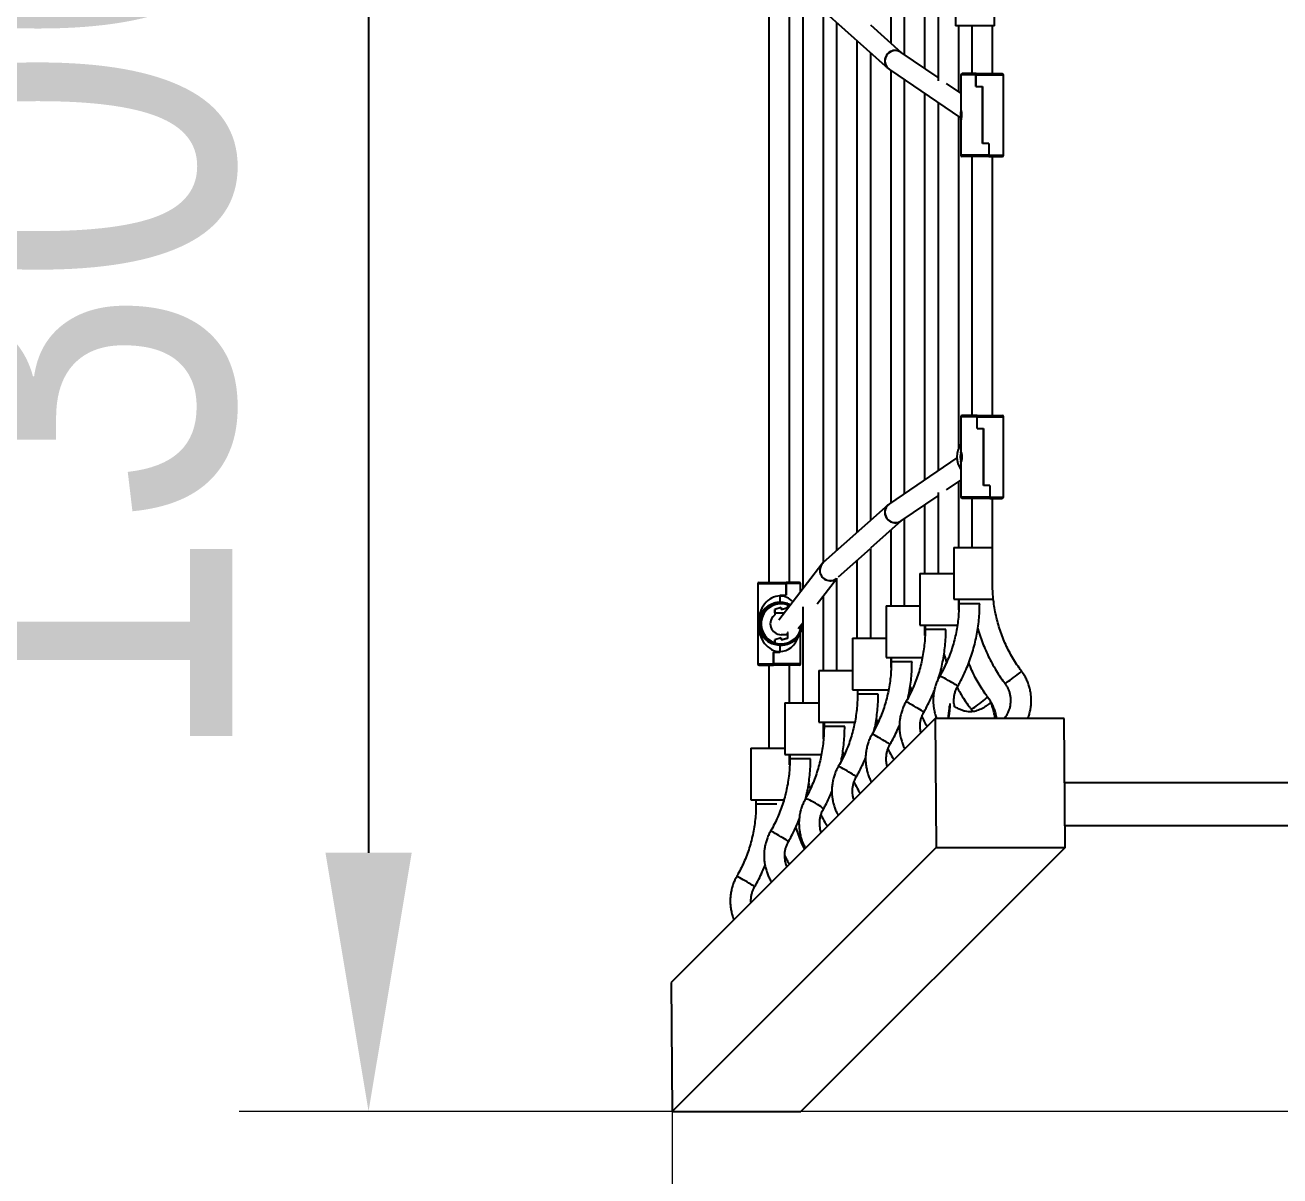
# Model space of a CAD drawing. Header units: millimetres. Extents: x -2930 to 2137, y -2830 to 2158.
# Drawn here: x -1138 to -168, y -667 to 223 of the extents above; entities that cross this region are included whole.
import ezdxf

# ---------------------------------------------------------------- set-up
doc = ezdxf.new("R2010")
doc.units = ezdxf.units.MM
for name, color, linetype in [('DIKOM_ОБЪЕКТ', 7, 'Continuous'), ('DIKOM_РАЗМЕР_ЗОНА', 7, 'Continuous'), ('DIKOM_РАЗМЕР_ОБЪЕКТА', 7, 'Continuous')]:
    doc.layers.add(name, color=color, linetype=linetype)
doc.styles.add('style1', font='arial.ttf', dxfattribs={"width": 0.8})
doc.dimstyles.new('1-50', dxfattribs={"dimtxt": 300, "dimasz": 200, "dimexe": 100, "dimexo": 0, "dimgap": 100, "dimtad": 1, "dimdec": 0, "dimtxsty": 'style1', "dimcen": 0, "dimclrd": 7, "dimclre": 7, "dimadec": 1, "dimazin": 2, "dimtfac": 1, "dimtdec": 0, "dimtmove": 0, "dimatfit": 3, "dimfxl": 0, "dimlwd": 25, "dimlwe": 18, "dimarcsym": 0})

# ---------------------------------------------------------------- blocks, each defined once
blk = doc.blocks.new('*D0')
at = {"layer": 'Defpoints', "color": 0, "transparency": 16777216}
for p in [(-638.18, -617.13), (637.08, -617.13), (637.08, -1146.94)]:
    blk.add_point(p, dxfattribs=at)
at = {"layer": 'DIKOM_РАЗМЕР_ОБЪЕКТА', "color": 7, "lineweight": 18, "transparency": 16777216}
for p, q in [((-638.18, -617.13), (-638.18, -1246.94)), ((637.08, -617.13), (637.08, -1246.94))]:
    blk.add_line(p, q, dxfattribs=at)
at = {"layer": 'DIKOM_РАЗМЕР_ОБЪЕКТА', "color": 7, "lineweight": 25, "transparency": 16777216}
blk.add_line((-438.18, -1146.94), (437.08, -1146.94), dxfattribs=at)
at = {"layer": 'DIKOM_РАЗМЕР_ОБЪЕКТА', "color": 7, "transparency": 16777216}
for points in [[(-438.18, -1113.61), (-438.18, -1180.27), (-638.18, -1146.94)], [(437.08, -1113.61), (437.08, -1180.27), (637.08, -1146.94)]]:
    blk.add_solid(points, dxfattribs=at)
at = {"layer": 'DIKOM_РАЗМЕР_ОБЪЕКТА', "color": 0, "transparency": 16777216, "insert": (-0.55, -893.67), "char_height": 300, "attachment_point": 5, "style": 'style1'}
blk.add_mtext('1300', dxfattribs=at)
blk = doc.blocks.new('*D1')
at = {"layer": 'Defpoints', "color": 0, "transparency": 16777216}
for p in [(637.08, 658.13), (-872.74, -617.13), (637.08, -617.13)]:
    blk.add_point(p, dxfattribs=at)
at = {"layer": 'DIKOM_РАЗМЕР_ОБЪЕКТА', "color": 7, "lineweight": 18, "transparency": 16777216}
for p, q in [((637.08, 658.13), (-972.74, 658.13)), ((637.08, -617.13), (-972.74, -617.13))]:
    blk.add_line(p, q, dxfattribs=at)
at = {"layer": 'DIKOM_РАЗМЕР_ОБЪЕКТА', "color": 7, "lineweight": 25, "transparency": 16777216}
blk.add_line((-872.74, 458.13), (-872.74, -417.13), dxfattribs=at)
at = {"layer": 'DIKOM_РАЗМЕР_ОБЪЕКТА', "color": 7, "transparency": 16777216}
for points in [[(-906.08, 458.13), (-839.41, 458.13), (-872.74, 658.13)], [(-906.08, -417.13), (-839.41, -417.13), (-872.74, -617.13)]]:
    blk.add_solid(points, dxfattribs=at)
at = {"layer": 'DIKOM_РАЗМЕР_ОБЪЕКТА', "color": 0, "transparency": 16777216, "insert": (-1126.02, 20.5), "char_height": 300, "attachment_point": 5, "rotation": 90, "style": 'style1'}
blk.add_mtext('1300', dxfattribs=at)
blk = doc.blocks.new('*D2')
at = {"layer": 'Defpoints', "color": 0, "transparency": 16777216}
for p in [(1137.08, 2158.13), (-2479.74, -2117.13), (1137.08, -2117.13)]:
    blk.add_point(p, dxfattribs=at)
at = {"layer": 'DIKOM_РАЗМЕР_ЗОНА', "color": 7, "lineweight": 18, "transparency": 16777216}
for p, q in [((1137.08, 2158.13), (-2579.74, 2158.13)), ((1137.08, -2117.13), (-2579.74, -2117.13))]:
    blk.add_line(p, q, dxfattribs=at)
at = {"layer": 'DIKOM_РАЗМЕР_ЗОНА', "color": 7, "lineweight": 25, "transparency": 16777216}
blk.add_line((-2479.74, 1958.13), (-2479.74, -1917.13), dxfattribs=at)
at = {"layer": 'DIKOM_РАЗМЕР_ЗОНА', "color": 7, "transparency": 16777216}
for points in [[(-2513.08, 1958.13), (-2446.41, 1958.13), (-2479.74, 2158.13)], [(-2513.08, -1917.13), (-2446.41, -1917.13), (-2479.74, -2117.13)]]:
    blk.add_solid(points, dxfattribs=at)
at = {"layer": 'DIKOM_РАЗМЕР_ЗОНА', "color": 0, "transparency": 16777216, "insert": (-2733.02, 20.5), "char_height": 300, "attachment_point": 5, "rotation": 90, "style": 'style1'}
blk.add_mtext('4300', dxfattribs=at)

msp = doc.modelspace()

# ---------------------------------------------------------------- linework, layer by layer
at = {"layer": 'DIKOM_ОБЪЕКТ'}
for p, q in [((-468.94, 208.58), (-468.94, 267.22)), ((-458.79, 267.22), (-458.79, 199.97)), ((-419.04, 262.22), (-419.04, 222.22)), ((-389.04, 222.22), (-389.04, 262.22)), ((-537.23, 254.23), (-537.23, -213.23)), ((-563.38, 249.14), (-563.38, -208.13)), ((-547.38, -208.13), (-547.38, 249.14)), ((-521.34, 233.86), (-471.16, 189.12)), ((-521.23, -192.76), (-521.23, 233.76)), ((-442.79, 189.08), (-442.79, 242.22)), ((-432.65, 242.22), (-432.65, 179.58)), ((-511.09, 224.71), (-511.09, -183.71)), ((-460.86, 201.37), (-484.63, 222.56)), ((-389.04, 222.22), (-419.04, 222.22)), ((-416.65, 171.27), (-416.65, 222.22)), ((-406.5, 222.22), (-406.5, 185.16)), ((-390.5, 185.16), (-390.5, 222.22)), ((-495.09, -169.45), (-495.09, 210.45)), ((-484.94, 201.41), (-484.94, -160.41)), ((-432.65, 182.17), (-461.23, 201.63)), ((-471.16, 189.12), (-470.23, 188.4)), ((-470.23, 188.4), (-415.2, 150.93)), ((-468.94, -146.52), (-468.94, 187.52)), ((-403.4, 185.16), (-414, 185.16)), ((-403.31, 185.16), (-403.4, 185.16)), ((-403.3, 185.16), (-403.31, 185.16)), ((-403.3, 185.16), (-383, 185.16)), ((-458.79, 180.61), (-458.79, -139.61)), ((-415, 170.15), (-426.02, 177.66)), ((-415, 184.16), (-415, 157.15)), ((-403.39, 184.16), (-415, 184.16)), ((-403.39, 175.16), (-403.39, 184.16)), ((-403.39, 175.16), (-398.38, 175.16)), ((-403.29, 175.26), (-403.31, 175.26)), ((-403.29, 175.26), (-403.29, 184.16)), ((-403.29, 184.16), (-382, 184.16)), ((-403.29, 175.26), (-398.38, 175.26)), ((-398.42, 175.16), (-398.42, 175.26)), ((-398.41, 175.16), (-398.41, 175.26)), ((-398.38, 131.16), (-398.38, 175.26)), ((-398.38, 175.16), (-398.38, 131.06)), ((-382, 122.16), (-382, 184.16)), ((-442.79, -128.72), (-442.79, 169.72)), ((-432.65, 162.81), (-432.65, -121.81)), ((-414.83, 156.34), (-414.84, 155.6)), ((-416.65, -104.27), (-416.65, 151.92)), ((-415, 149.22), (-415, 122.16)), ((-414.84, 150.73), (-414.83, 149.99)), ((-393.39, 131.16), (-398.38, 131.16)), ((-393.49, 131.06), (-398.38, 131.06)), ((-393.49, 131.06), (-393.49, 122.16)), ((-393.41, 131.16), (-393.41, 121.16)), ((-393.39, 131.16), (-393.39, 122.16)), ((-393.49, 122.16), (-415, 122.16)), ((-393.5, 121.16), (-414, 121.16)), ((-406.5, 121.16), (-406.5, -79.18)), ((-393.5, 121.16), (-393.41, 121.16)), ((-393.41, 121.16), (-393.4, 121.16)), ((-393.4, 121.16), (-383, 121.16)), ((-393.39, 122.16), (-382, 122.16)), ((-390.5, -79.18), (-390.5, 121.16)), ((-415, -80.18), (-415, -107.33)), ((-402.49, -80.18), (-415, -80.18)), ((-402.56, -79.18), (-414, -79.18)), ((-402.46, -79.18), (-402.56, -79.18)), ((-402.49, -89.18), (-402.49, -80.18)), ((-402.46, -79.18), (-383, -79.18)), ((-402.39, -89.08), (-402.39, -80.18)), ((-402.39, -80.18), (-382, -80.18)), ((-382, -142.18), (-382, -80.18)), ((-402.39, -89.08), (-402.49, -89.08)), ((-402.49, -89.18), (-397.45, -89.18)), ((-402.39, -89.08), (-397.45, -89.08)), ((-397.8, -89.18), (-397.8, -89.08)), ((-397.71, -89.18), (-397.71, -89.08)), ((-397.45, -133.18), (-397.45, -89.08)), ((-397.45, -89.18), (-397.45, -133.28)), ((-418.15, -111.94), (-470.23, -147.4)), ((-415, -115.01), (-415, -142.18)), ((-414.94, -108.01), (-414.99, -108.75)), ((-414.99, -113.62), (-414.94, -114.36)), ((-426.02, -136.66), (-415, -129.15)), ((-416.65, -181.22), (-416.65, -130.27)), ((-392.51, -133.18), (-397.45, -133.18)), ((-392.61, -133.28), (-397.45, -133.28)), ((-392.72, -133.18), (-392.72, -133.28)), ((-392.61, -133.28), (-392.61, -142.18)), ((-392.51, -133.18), (-392.51, -142.18)), ((-461.23, -160.63), (-432.65, -141.17)), ((-432.65, -138.58), (-432.65, -201.22)), ((-392.61, -142.18), (-415, -142.18)), ((-392.68, -143.18), (-414, -143.18)), ((-406.5, -143.18), (-406.5, -181.22)), ((-392.68, -143.18), (-392.58, -143.18)), ((-392.58, -143.18), (-383, -143.18)), ((-392.51, -142.18), (-382, -142.18)), ((-390.5, -181.22), (-390.5, -143.18)), ((-471.16, -148.12), (-521.34, -192.86)), ((-470.23, -147.4), (-471.16, -148.12)), ((-442.79, -201.22), (-442.79, -148.08)), ((-484.63, -181.56), (-460.86, -160.37)), ((-458.79, -158.97), (-458.79, -226.22)), ((-468.94, -226.22), (-468.94, -167.58)), ((-509.62, -203.85), (-484.94, -181.84)), ((-484.94, -181.84), (-484.94, -251.22)), ((-420.44, -181.22), (-420.44, -221.22)), ((-420.44, -181.22), (-390.44, -181.22)), ((-390.44, -213.84), (-390.44, -181.22)), ((-495.09, -251.22), (-495.09, -190.89)), ((-522.43, -194.02), (-555.78, -237.31)), ((-446.59, -201.22), (-446.59, -241.22)), ((-446.59, -201.22), (-420.44, -201.22)), ((-571.88, -209.13), (-571.88, -271.13)), ((-571.88, -209.13), (-550.01, -209.13)), ((-570.88, -208.13), (-550.04, -208.13)), ((-550, -208.13), (-550.04, -208.13)), ((-550.01, -209.13), (-550.01, -218.03)), ((-550, -218.13), (-550, -208.13)), ((-549.94, -208.13), (-550, -208.13)), ((-539.88, -208.13), (-549.94, -208.13)), ((-549.91, -218.13), (-549.91, -209.13)), ((-538.88, -209.13), (-549.91, -209.13)), ((-538.88, -215.37), (-538.88, -209.13)), ((-525.98, -224.84), (-511.09, -205.52)), ((-511.09, -205), (-511.09, -276.22)), ((-554.88, -218.03), (-550.01, -218.03)), ((-554.88, -218.63), (-554.88, -218.03)), ((-554.88, -218.13), (-554.88, -218.63)), ((-554.88, -218.13), (-549.91, -218.13)), ((-521.23, -276.22), (-521.23, -218.68)), ((-420.44, -221.22), (-390.72, -221.22)), ((-416.59, -229.26), (-416.59, -221.22)), ((-416.46, -221.22), (-416.46, -224.67)), ((-559.73, -224.4), (-559.43, -224.4)), ((-559.19, -224.33), (-559.47, -224.33)), ((-559.47, -224.4), (-559.47, -224.33)), ((-559.19, -224.33), (-559.19, -224.33)), ((-553.83, -227.63), (-558.83, -229.13)), ((-558.83, -229.13), (-558.83, -233.25)), ((-558.83, -231.63), (-558.73, -231.63)), ((-553.83, -227.63), (-558.73, -229.1)), ((-558.73, -231.63), (-558.73, -229.1)), ((-558.73, -231.63), (-553.83, -231.63)), ((-554.73, -223.63), (-554.72, -223.63)), ((-554.44, -223.63), (-554.72, -223.63)), ((-554.44, -223.63), (-554.13, -223.63)), ((-554.43, -223.63), (-554.13, -223.63)), ((-553.86, -223.63), (-554.13, -223.63)), ((-553.83, -227.63), (-553.83, -229.13)), ((-553.83, -229.13), (-548.83, -227.63)), ((-553.83, -229.13), (-548.93, -227.66)), ((-548.86, -224.4), (-548.96, -224.4)), ((-548.93, -225.42), (-548.93, -227.66)), ((-548.93, -227.63), (-548.83, -227.63)), ((-548.83, -227.63), (-548.83, -225.46)), ((-548.83, -225.46), (-547.17, -226.13)), ((-537.23, -227.16), (-537.23, -301.22)), ((-472.73, -226.22), (-472.73, -266.22)), ((-472.73, -226.22), (-446.59, -226.22)), ((-400.46, -224.67), (-416.46, -224.67)), ((-540.63, -243.86), (-537.23, -239.45)), ((-446.59, -241.22), (-417.61, -241.22)), ((-442.73, -249.26), (-442.73, -241.22)), ((-442.61, -241.22), (-442.61, -244.67)), ((-553.83, -251.13), (-558.83, -252.63)), ((-553.83, -251.13), (-558.73, -252.6)), ((-548.93, -248.63), (-553.83, -248.63)), ((-553.83, -251.13), (-553.83, -252.63)), ((-553.83, -252.63), (-548.83, -251.13)), ((-553.83, -252.63), (-548.93, -251.16)), ((-549.13, -248.63), (-549.13, -247.57)), ((-548.93, -248.63), (-548.93, -251.16)), ((-548.93, -251.13), (-548.83, -251.13)), ((-548.83, -247), (-548.92, -247)), ((-548.59, -246.82), (-548.83, -247)), ((-548.83, -251.13), (-548.83, -247)), ((-538.88, -271.13), (-538.88, -247.03)), ((-498.86, -251.22), (-498.86, -291.22)), ((-498.86, -251.22), (-472.73, -251.22)), ((-426.61, -244.67), (-442.61, -244.67)), ((-558.86, -255.85), (-559.13, -255.85)), ((-559.03, -255.88), (-559.03, -255.85)), ((-559.03, -255.88), (-558.76, -255.88)), ((-558.83, -252.63), (-558.83, -254.8)), ((-558.73, -254.83), (-558.73, -252.6)), ((-554.88, -261.63), (-554.88, -262.23)), ((-554.88, -262.13), (-554.88, -261.63)), ((-554.73, -256.63), (-554.72, -256.63)), ((-554.72, -256.63), (-554.44, -256.63)), ((-554.44, -256.63), (-554.13, -256.63)), ((-554.43, -256.63), (-554.13, -256.63)), ((-554.13, -256.63), (-553.86, -256.63)), ((-571.88, -271.13), (-559.9, -271.13)), ((-554.88, -262.13), (-559.9, -262.13)), ((-559.9, -262.13), (-559.9, -271.13)), ((-559.9, -262.23), (-559.8, -262.23)), ((-559.8, -271.13), (-559.8, -262.23)), ((-554.88, -262.23), (-559.8, -262.23)), ((-538.88, -271.13), (-559.8, -271.13)), ((-555.05, -262.13), (-555.05, -262.23)), ((-555, -262.13), (-555, -262.23)), ((-472.73, -266.22), (-444.57, -266.22)), ((-468.86, -273.92), (-468.86, -266.22)), ((-468.75, -266.22), (-468.75, -269.67)), ((-452.75, -269.67), (-468.75, -269.67)), ((-570.88, -272.13), (-559.94, -272.13)), ((-563.38, -272.13), (-563.38, -336.22)), ((-559.94, -272.13), (-559.9, -272.13)), ((-559.9, -272.13), (-559.83, -272.13)), ((-539.88, -272.13), (-559.83, -272.13)), ((-547.38, -301.22), (-547.38, -272.13)), ((-524.83, -276.22), (-524.83, -316.22)), ((-524.83, -276.22), (-524.35, -276.22)), ((-524.35, -276.22), (-498.86, -276.22)), ((-498.86, -291.22), (-470.74, -291.22)), ((-494.87, -291.22), (-494.87, -294.67)), ((-478.87, -294.67), (-494.87, -294.67)), ((-551.17, -301.22), (-551.17, -341.22)), ((-551.17, -301.22), (-524.83, -301.22)), ((-424.39, -309.88), (-424.15, -309.66)), ((-434.9, -313.47), (-638.94, -517.51)), ((-524.83, -316.22), (-524.35, -316.22)), ((-524.35, -316.22), (-496.85, -316.22)), ((-521.17, -329.22), (-521.17, -316.22)), ((-520.76, -316.22), (-520.76, -319.67)), ((-504.76, -319.67), (-520.76, -319.67)), ((-335.28, -313.47), (-434.9, -313.47)), ((-434.9, -313.47), (-434.14, -413.09)), ((-334.52, -413.09), (-335.28, -313.47)), ((-577.32, -336.22), (-577.32, -376.22)), ((-577.32, -336.22), (-551.17, -336.22)), ((-551.17, -341.22), (-522.65, -341.22)), ((-547.32, -349.26), (-547.32, -341.22)), ((-547.19, -341.22), (-547.19, -344.67)), ((-531.19, -344.67), (-547.19, -344.67)), ((-506.31, -339.64), (-505.49, -342.36)), ((-137.1, -363), (-334.9, -363)), ((-577.32, -376.22), (-551.6, -376.22)), ((-573.34, -376.22), (-573.34, -379.67)), ((-557.34, -379.67), (-573.34, -379.67)), ((-334.65, -396), (333.55, -396)), ((-434.14, -413.09), (-638.18, -617.13)), ((-334.52, -413.09), (-538.56, -617.13)), ((-434.14, -413.09), (-334.52, -413.09)), ((-638.94, -517.51), (-638.18, -617.13)), ((-638.18, -617.13), (-538.56, -617.13))]:
    msp.add_line(p, q, dxfattribs=at)
at = {"layer": 'DIKOM_ОБЪЕКТ', "flags": 128}
for points in [[(-415, 157.15), (-415, 157.16), (-414.94, 156.94), (-414.8, 156.32), (-414.63, 155.33), (-414.51, 154.09), (-414.48, 152.75), (-414.57, 151.5), (-414.72, 150.41), (-414.88, 149.6), (-414.99, 149.2), (-414.98, 149.24), (-414.89, 149.7), (-414.83, 149.99), (-414.83, 149.99)], [(-554.13, -231.63), (-552.36, -231.81), (-551.68, -231.99)], [(-553.83, -231.63), (-552.06, -231.81), (-551.63, -231.92)], [(-548.86, -224.4), (-546.58, -225.32), (-546.56, -225.33)], [(-417.46, -288.51), (-417.5, -288.43), (-417.84, -288.16), (-418.48, -287.71), (-419.4, -287.12), (-420.55, -286.4), (-421.88, -285.6), (-423.33, -284.75), (-424.83, -283.89), (-426.31, -283.06), (-427.7, -282.29), (-428.93, -281.64), (-429.96, -281.11), (-430.72, -280.75), (-431.19, -280.57), (-431.34, -280.55)], [(-381, -286.29), (-380.97, -286.3), (-380.67, -286.19), (-380.08, -285.86), (-379.24, -285.32), (-378.19, -284.61), (-376.96, -283.75), (-375.62, -282.78), (-374.24, -281.76), (-372.87, -280.72), (-371.58, -279.72), (-370.43, -278.81), (-369.48, -278.02), (-368.77, -277.39), (-368.33, -276.95), (-368.18, -276.73), (-368.18, -276.71)], [(-443.61, -308.51), (-443.65, -308.43), (-443.98, -308.16), (-444.63, -307.71), (-445.54, -307.12), (-446.69, -306.4), (-448.03, -305.6), (-449.48, -304.75), (-450.98, -303.89), (-452.46, -303.06), (-453.85, -302.29), (-455.08, -301.64), (-456.11, -301.11), (-456.87, -300.75), (-457.34, -300.57), (-457.49, -300.55)], [(-407.15, -306.29), (-407.11, -306.3), (-406.81, -306.19), (-406.23, -305.86), (-405.39, -305.32), (-404.33, -304.61), (-403.11, -303.75), (-401.77, -302.78), (-400.39, -301.76), (-399.02, -300.72), (-397.73, -299.72), (-396.58, -298.81), (-395.63, -298.02), (-394.91, -297.39), (-394.47, -296.95), (-394.32, -296.73), (-394.33, -296.71)], [(-469.75, -333.51), (-469.8, -333.43), (-470.13, -333.16), (-470.77, -332.71), (-471.69, -332.12), (-472.84, -331.4), (-474.17, -330.6), (-475.62, -329.75), (-477.12, -328.89), (-478.6, -328.06), (-479.99, -327.29), (-481.23, -326.64), (-482.25, -326.11), (-483.02, -325.75), (-483.48, -325.57), (-483.63, -325.55)], [(-495.83, -358.51), (-495.85, -358.43), (-496.14, -358.16), (-496.74, -357.71), (-497.62, -357.12), (-498.75, -356.4), (-500.06, -355.6), (-501.49, -354.75), (-502.99, -353.89), (-504.48, -353.06), (-505.89, -352.29), (-507.15, -351.64), (-508.21, -351.11), (-509.01, -350.75), (-509.52, -350.57), (-509.72, -350.56)], [(-521.26, -383.43), (-521.31, -383.16), (-521.69, -382.71), (-522.37, -382.12), (-523.33, -381.4), (-524.51, -380.6), (-525.88, -379.75), (-527.35, -378.89), (-528.86, -378.06), (-530.35, -377.29), (-531.74, -376.64), (-532.96, -376.11), (-533.97, -375.75), (-534.7, -375.57), (-535.14, -375.57), (-535.24, -375.64)], [(-548.19, -408.51), (-548.24, -408.43), (-548.57, -408.16), (-549.21, -407.71), (-550.13, -407.12), (-551.28, -406.4), (-552.61, -405.6), (-554.06, -404.75), (-555.56, -403.89), (-557.04, -403.06), (-558.43, -402.29), (-559.67, -401.64), (-560.69, -401.11), (-561.46, -400.75), (-561.92, -400.57), (-562.07, -400.55)], [(-574.34, -443.51), (-574.38, -443.43), (-574.72, -443.16), (-575.36, -442.71), (-576.28, -442.12), (-577.43, -441.4), (-578.76, -440.6), (-580.21, -439.75), (-581.71, -438.89), (-583.19, -438.06), (-584.58, -437.29), (-585.81, -436.64), (-586.84, -436.11), (-587.6, -435.75), (-588.07, -435.57), (-588.22, -435.55)]]:
    msp.add_lwpolyline(points, dxfattribs=at)
at = {"layer": 'DIKOM_ОБЪЕКТ'}
for centre, radius, start, end in [((-465.8, 195.06), 8.01, 53.65014, 178.79791), ((-465.88, 195.04), 7.92, 178.62122, 229.25382), ((-465.68, 194.98), 8, 56.17952, 178.93226), ((-465.78, 194.93), 7.91, 178.56791, 235.68187), ((-414, 184.16), 1, 90, 180), ((-383, 184.16), 1, 0, 90), ((-398.85, 153.16), 16.5, 168.1563, 192.51141), ((-414, 122.16), 1, 180, 270), ((-383, 122.16), 1, 270, 0), ((-414, -80.18), 1, 90, 180), ((-383, -80.18), 1, 0, 90), ((-401.64, -111.18), 16.53, 143.95026, 216.04974), ((-414, -142.18), 1, 180, 270), ((-383, -142.18), 1, 270, 0), ((-465.88, -154.04), 7.93, 131.70428, 181.36253), ((-465.8, -154.07), 8, 181.15607, 306.39588), ((-465.77, -153.94), 7.91, 124.33241, 181.41781), ((-465.68, -153.98), 8, 181.06774, 303.82048), ((-516.06, -198.77), 7.93, 131.75604, 181.3624), ((-516.14, -198.87), 7.94, 142.58906, 181.33015), ((-516.07, -198.87), 8.01, 181.28767, 308.47187), ((-515.98, -198.8), 8, 181.15119, 307.73777), ((-570.88, -209.13), 1, 90, 180), ((-539.88, -209.13), 1, 0, 90), ((-513.19, -219.88), 41.71, 178.28466, 185.15945), ((-553.86, -240.13), 16.5, 72.74809, 252.35124), ((-553.83, -240.13), 15.5, 71.5955, 251.1722), ((-554.73, -240.11), 16.49, 89.99987, 107.6477), ((-554.72, -240.11), 16.48, 89.99964, 106.73887), ((-554.43, -240.11), 16.49, 89.99987, 107.6477), ((-554.44, -240.11), 16.49, 89.99993, 106.73836), ((-553.83, -240.13), 8.5, 126.04143, 269.97516), ((-553.86, -240.13), 16.49, 252.73171, 1.73938), ((-553.83, -240.13), 15.49, 251.57651, 357.14199), ((-554.13, -240.14), 16.49, 252.35281, 269.99962), ((-554.13, -240.14), 16.49, 252.71656, 270.00008), ((-513.19, -260.38), 41.71, 174.84052, 181.71537), ((-570.88, -271.13), 1, 180, 270), ((-539.88, -271.13), 1, 270, 0)]:
    msp.add_arc(centre, radius, start, end, dxfattribs=at)
for centre, major_axis, ratio, start_param, end_param in [((-398.5, 153.16), (-11.73, 11.71), 0.990921, 0.61663, 0.640887), ((-555.38, -240.13), (-1.2, -21.48), 0.766105, 3.184444, 4.755241), ((-555.38, -240.13), (-1.2, -21.48), 0.766105, 2.524142, 3.184444), ((-555.38, -240.13), (-11.94, -11.85), 0.961567, 3.911424, 5.48222), ((-555.38, -240.13), (-11.94, 11.85), 0.961567, 0.800965, 2.371761), ((-555.38, -240.13), (1.2, -21.48), 0.766105, 4.669537, 6.240334), ((-555.38, -240.13), (1.2, -21.48), 0.766105, 6.240334, 7.355131)]:
    msp.add_ellipse(centre, major_axis=major_axis, ratio=ratio, start_param=start_param, end_param=end_param, dxfattribs=at)
for points, knots in [([(-403.4, 185.16), (-403.4, 185.15), (-403.39, 185.14), (-403.39, 185), (-403.39, 184.79), (-403.39, 184.53), (-403.39, 184.29), (-403.39, 184.17), (-403.39, 184.16)], [0, 0, 0, 0, 0.182529, 0.414842, 0.569223, 0.773902, 0.97882, 1, 1, 1, 1]), ([(-403.3, 185.16), (-403.3, 185.16), (-403.29, 185.16), (-403.29, 185.1), (-403.29, 184.91), (-403.29, 184.66), (-403.29, 184.4), (-403.29, 184.25), (-403.29, 184.16)], [0, 0, 0, 0, 0.026159, 0.258361, 0.48823, 0.709274, 0.843482, 1, 1, 1, 1]), ([(-414.84, 150.73), (-414.89, 151.11), (-415, 151.88), (-415.04, 153.25), (-414.98, 154.55), (-414.89, 155.26), (-414.84, 155.6)], [0, 0, 0, 0, 0.260383, 0.517512, 0.7684, 1, 1, 1, 1]), ([(-393.5, 121.16), (-393.5, 121.16), (-393.49, 121.16), (-393.49, 121.22), (-393.49, 121.41), (-393.49, 121.67), (-393.49, 121.92), (-393.49, 122.08), (-393.49, 122.16)], [0, 0, 0, 0, 0.026014, 0.258246, 0.488141, 0.709217, 0.843442, 1, 1, 1, 1]), ([(-393.4, 121.16), (-393.4, 121.17), (-393.39, 121.19), (-393.39, 121.32), (-393.39, 121.54), (-393.39, 121.8), (-393.39, 122.03), (-393.39, 122.15), (-393.39, 122.16)], [0, 0, 0, 0, 0.182668, 0.414971, 0.569239, 0.773914, 0.978818, 1, 1, 1, 1]), ([(-402.56, -79.18), (-402.55, -79.19), (-402.54, -79.21), (-402.52, -79.35), (-402.51, -79.56), (-402.5, -79.82), (-402.49, -80.05), (-402.49, -80.17), (-402.49, -80.18)], [0, 0, 0, 0, 0.182588, 0.414876, 0.569204, 0.773919, 0.978817, 1, 1, 1, 1]), ([(-402.46, -79.18), (-402.46, -79.18), (-402.45, -79.19), (-402.43, -79.24), (-402.41, -79.44), (-402.4, -79.69), (-402.39, -79.94), (-402.39, -80.1), (-402.39, -80.18)], [0, 0, 0, 0, 0.0260618, 0.2584067, 0.4882199, 0.7092405, 0.8434856, 1, 1, 1, 1]), ([(-414.99, -113.62), (-415.05, -113.23), (-415.18, -112.46), (-415.24, -111.1), (-415.17, -109.8), (-415.04, -109.09), (-414.99, -108.75)], [0, 0, 0, 0, 0.260388, 0.517516, 0.7684, 1, 1, 1, 1]), ([(-414.94, -108.01), (-414.94, -107.98), (-414.98, -107.68), (-415.01, -107.3), (-414.98, -107.12), (-414.84, -107.33), (-414.63, -107.97), (-414.4, -108.97), (-414.23, -110.23), (-414.2, -111.59), (-414.31, -112.89), (-414.52, -114), (-414.76, -114.81), (-414.94, -115.22), (-415.01, -115.18), (-414.99, -114.8), (-414.95, -114.46), (-414.94, -114.36)], [0, 0, 0, 0, 0.009117, 0.085711, 0.147077, 0.221379, 0.29564, 0.371194, 0.447778, 0.522898, 0.596331, 0.670484, 0.746613, 0.822959, 0.897444, 0.970931, 1, 1, 1, 1]), ([(-392.68, -143.18), (-392.68, -143.18), (-392.67, -143.18), (-392.65, -143.13), (-392.63, -142.93), (-392.62, -142.68), (-392.61, -142.42), (-392.61, -142.27), (-392.61, -142.18)], [0, 0, 0, 0, 0.0260637, 0.2582805, 0.4882367, 0.7092735, 0.8434695, 1, 1, 1, 1]), ([(-392.58, -143.18), (-392.57, -143.18), (-392.56, -143.16), (-392.54, -143.02), (-392.53, -142.81), (-392.52, -142.55), (-392.51, -142.32), (-392.51, -142.2), (-392.51, -142.18)], [0, 0, 0, 0, 0.1827278, 0.414872, 0.5691942, 0.7738961, 0.9788209, 1, 1, 1, 1]), ([(-521.34, -192.86), (-521.64, -193.15), (-522.02, -193.51), (-522.36, -193.94), (-522.43, -194.02)], [0, 0, 0, 0, 0.81381, 1, 1, 1, 1]), ([(-550.01, -209.13), (-550.01, -209.03), (-550.01, -208.83), (-550.01, -208.54), (-550.02, -208.31), (-550.03, -208.16), (-550.04, -208.14), (-550.04, -208.13)], [0, 0, 0, 0, 0.18126, 0.38166, 0.586707, 0.80032, 1, 1, 1, 1]), ([(-549.91, -209.13), (-549.91, -209.12), (-549.91, -209), (-549.91, -208.77), (-549.91, -208.49), (-549.92, -208.27), (-549.93, -208.15), (-549.94, -208.13), (-549.94, -208.13)], [0, 0, 0, 0, 0.021106, 0.221049, 0.421376, 0.627519, 0.843105, 1, 1, 1, 1]), ([(-368.18, -276.71), (-368.78, -275.9), (-370.54, -273.49), (-373.29, -269.35), (-376.33, -264.24), (-379.08, -258.98), (-381.56, -253.57), (-383.74, -248.04), (-385.63, -242.4), (-387.22, -236.67), (-388.51, -230.86), (-389.48, -224.99), (-390.16, -219.09), (-390.34, -215.13), (-390.44, -213.16)], [0, 0, 0, 0, 0.044192, 0.131117, 0.218049, 0.304978, 0.391906, 0.478831, 0.565756, 0.652679, 0.739601, 0.826522, 0.913442, 1, 1, 1, 1]), ([(-548.93, -225.42), (-548.93, -225.32), (-548.93, -225.1), (-548.94, -224.78), (-548.95, -224.53), (-548.95, -224.39), (-548.96, -224.38), (-548.96, -224.37)], [0, 0, 0, 0, 0.1871882, 0.4186884, 0.6429164, 0.8564439, 1, 1, 1, 1]), ([(-548.83, -225.46), (-548.83, -225.37), (-548.83, -225.17), (-548.84, -224.86), (-548.84, -224.62), (-548.85, -224.46), (-548.86, -224.41), (-548.86, -224.4), (-548.86, -224.4)], [0, 0, 0, 0, 0.153136, 0.38581, 0.61183, 0.753395, 0.953698, 1, 1, 1, 1]), ([(-416.46, -224.67), (-416.47, -225.67), (-416.49, -228.67), (-416.77, -233.63), (-417.4, -239.55), (-418.34, -245.42), (-419.59, -251.24), (-421.15, -256.98), (-423.01, -262.63), (-425.16, -268.17), (-427.61, -273.59), (-429.72, -277.7), (-431.02, -279.99), (-431.34, -280.55)], [0, 0, 0, 0, 0.051685, 0.153323, 0.254969, 0.356616, 0.458263, 0.559911, 0.661559, 0.763209, 0.86486, 0.966513, 1, 1, 1, 1]), ([(-417.46, -288.51), (-416.9, -287.51), (-415.29, -284.66), (-412.87, -279.85), (-410.27, -274.04), (-407.98, -268.11), (-405.97, -262.08), (-404.27, -255.95), (-402.88, -249.74), (-401.79, -243.48), (-401.02, -237.16), (-400.55, -230.89), (-400.49, -226.72), (-400.46, -224.67)], [0, 0, 0, 0, 0.051685, 0.146819, 0.241961, 0.337104, 0.432248, 0.527393, 0.62254, 0.717686, 0.812834, 0.907983, 1, 1, 1, 1]), ([(-442.61, -244.67), (-442.62, -245.67), (-442.64, -248.67), (-442.92, -253.63), (-443.54, -259.55), (-444.49, -265.42), (-445.74, -271.24), (-447.3, -276.98), (-449.15, -282.63), (-451.31, -288.17), (-453.76, -293.59), (-455.87, -297.69), (-457.16, -299.99), (-457.49, -300.55)], [0, 0, 0, 0, 0.051686, 0.153323, 0.254969, 0.356616, 0.458263, 0.559911, 0.66156, 0.763209, 0.864861, 0.966513, 1, 1, 1, 1]), ([(-432.2, -282.16), (-432.19, -282.13), (-431.51, -280.08), (-430.44, -275.94), (-429.02, -269.75), (-427.94, -263.48), (-427.17, -257.16), (-426.69, -250.89), (-426.64, -246.72), (-426.61, -244.67)], [0, 0, 0, 0, 0.00268, 0.169814, 0.336948, 0.504085, 0.671223, 0.838362, 1, 1, 1, 1]), ([(-401.87, -243.61), (-401.81, -243.85), (-401.23, -246.13), (-399.85, -250.4), (-397.7, -256.38), (-395.23, -262.24), (-392.47, -267.97), (-389.44, -273.56), (-386.13, -278.98), (-383.27, -283.2), (-381.51, -285.6), (-381, -286.29)], [0, 0, 0, 0, 0.015029, 0.148035, 0.28104, 0.414044, 0.547047, 0.680048, 0.813047, 0.946045, 1, 1, 1, 1]), ([(-558.83, -254.8), (-558.83, -254.88), (-558.83, -255.09), (-558.83, -255.4), (-558.84, -255.64), (-558.85, -255.79), (-558.85, -255.85), (-558.86, -255.85), (-558.86, -255.85)], [0, 0, 0, 0, 0.1531438, 0.3858174, 0.6118258, 0.7533965, 0.9536968, 1, 1, 1, 1]), ([(-558.73, -254.83), (-558.73, -254.93), (-558.73, -255.16), (-558.73, -255.48), (-558.74, -255.73), (-558.75, -255.86), (-558.76, -255.88), (-558.76, -255.88)], [0, 0, 0, 0, 0.187193, 0.418687, 0.64291, 0.85644, 1, 1, 1, 1]), ([(-559.9, -271.13), (-559.9, -271.14), (-559.9, -271.26), (-559.91, -271.48), (-559.91, -271.77), (-559.92, -271.99), (-559.93, -272.11), (-559.93, -272.12), (-559.94, -272.13)], [0, 0, 0, 0, 0.021115, 0.221049, 0.421376, 0.627519, 0.843106, 1, 1, 1, 1]), ([(-559.8, -271.13), (-559.8, -271.23), (-559.8, -271.43), (-559.81, -271.72), (-559.82, -271.95), (-559.82, -272.1), (-559.83, -272.12), (-559.83, -272.13)], [0, 0, 0, 0, 0.1812595, 0.3816513, 0.5866969, 0.8003013, 1, 1, 1, 1]), ([(-468.75, -269.67), (-468.76, -270.67), (-468.79, -273.67), (-469.06, -278.63), (-469.69, -284.55), (-470.63, -290.42), (-471.88, -296.24), (-473.44, -301.98), (-475.3, -307.63), (-477.46, -313.17), (-479.9, -318.59), (-482.01, -322.7), (-483.31, -324.99), (-483.63, -325.55)], [0, 0, 0, 0, 0.051685, 0.153323, 0.254969, 0.356616, 0.458263, 0.559911, 0.66156, 0.763209, 0.86486, 0.966513, 1, 1, 1, 1]), ([(-455.86, -297.55), (-455.64, -296.61), (-454.94, -293.61), (-454.1, -288.47), (-453.31, -282.16), (-452.84, -275.89), (-452.78, -271.72), (-452.75, -269.67)], [0, 0, 0, 0, 0.102615, 0.3288206, 0.5550277, 0.7812358, 1, 1, 1, 1]), ([(-428.02, -263.61), (-427.96, -263.85), (-427.41, -266.02), (-426.7, -268.15), (-426.07, -270.05)], [0, 0, 0, 0, 0.106805, 1, 1, 1, 1]), ([(-394.33, -296.71), (-394.92, -295.9), (-396.69, -293.49), (-399.44, -289.35), (-402.48, -284.24), (-405.22, -278.97), (-407.38, -274.35), (-408.5, -271.44), (-408.91, -270.38)], [0, 0, 0, 0, 0.10003, 0.296786, 0.493556, 0.690322, 0.887083, 1, 1, 1, 1]), ([(-431.34, -280.55), (-431.67, -281.15), (-432.56, -282.76), (-433.77, -285.5), (-434.9, -288.78), (-435.72, -292.15), (-436.24, -295.58), (-436.43, -299.04), (-436.32, -302.51), (-435.89, -305.96), (-435.13, -309.34), (-434.39, -311.85), (-433.82, -313.19), (-433.7, -313.47)], [0, 0, 0, 0, 0.0599892, 0.1614632, 0.2629656, 0.3644741, 0.4659899, 0.5675107, 0.6690343, 0.7705603, 0.8720866, 0.9736107, 1, 1, 1, 1]), ([(-363.31, -313.47), (-363.06, -312.87), (-362.39, -311.2), (-361.61, -308.34), (-360.95, -304.94), (-360.61, -301.48), (-360.59, -298.01), (-360.88, -294.56), (-361.49, -291.14), (-362.4, -287.79), (-363.61, -284.54), (-365.12, -281.42), (-366.67, -278.81), (-367.76, -277.29), (-368.18, -276.71)], [0, 0, 0, 0, 0.049942, 0.139384, 0.228834, 0.318287, 0.407744, 0.497205, 0.586665, 0.676125, 0.765583, 0.855037, 0.944486, 1, 1, 1, 1]), ([(-454.16, -288.61), (-454.1, -288.85), (-453.81, -290.02), (-453.43, -291.16), (-453.13, -292.08)], [0, 0, 0, 0, 0.198525, 1, 1, 1, 1]), ([(-419.86, -304.1), (-419.98, -303.57), (-420.28, -302.18), (-420.43, -299.87), (-420.32, -297.24), (-419.9, -294.63), (-419.16, -292.1), (-418.31, -290.06), (-417.67, -288.9), (-417.46, -288.51)], [0, 0, 0, 0, 0.1013393, 0.2644965, 0.4276374, 0.590775, 0.7539156, 0.9170737, 1, 1, 1, 1]), ([(-417.86, -289.26), (-417.1, -290.69), (-415.35, -293.99), (-412.27, -298.98), (-409.42, -303.2), (-407.66, -305.6), (-407.15, -306.29)], [0, 0, 0, 0, 0.2411093, 0.556569, 0.8720239, 1, 1, 1, 1]), ([(-381, -286.29), (-380.77, -286.61), (-380.02, -287.64), (-378.95, -289.51), (-377.89, -291.93), (-377.14, -294.46), (-376.7, -297.06), (-376.56, -299.69), (-376.74, -302.33), (-377.23, -304.92), (-378.03, -307.44), (-379.13, -309.83), (-380.32, -311.87), (-381.26, -313.01), (-381.63, -313.47)], [0, 0, 0, 0, 0.0405007, 0.1303663, 0.2202542, 0.3101181, 0.3999616, 0.4897906, 0.5796133, 0.6694326, 0.7592577, 0.8490922, 0.9389456, 1, 1, 1, 1]), ([(-494.87, -294.67), (-494.88, -295.68), (-494.91, -298.67), (-495.18, -303.63), (-495.81, -309.55), (-496.75, -315.42), (-498, -321.24), (-499.55, -326.98), (-501.4, -332.63), (-503.55, -338.17), (-505.99, -343.59), (-508.1, -347.7), (-509.39, -349.99), (-509.72, -350.56)], [0, 0, 0, 0, 0.0516858, 0.1532962, 0.2549155, 0.3565344, 0.4581549, 0.559776, 0.6613984, 0.7630234, 0.8646499, 0.966279, 1, 1, 1, 1]), ([(-481.94, -322.43), (-481.74, -321.53), (-481.05, -318.56), (-480.21, -313.46), (-479.43, -307.15), (-478.96, -300.88), (-478.9, -296.71), (-478.87, -294.67)], [0, 0, 0, 0, 0.099199, 0.326378, 0.553558, 0.780741, 1, 1, 1, 1]), ([(-457.49, -300.55), (-457.82, -301.15), (-458.7, -302.76), (-459.92, -305.5), (-461.05, -308.78), (-461.87, -312.15), (-462.38, -315.58), (-462.58, -319.04), (-462.46, -322.51), (-462.03, -325.96), (-461.29, -329.35), (-460.23, -332.65), (-459.23, -335.17), (-458.49, -336.53), (-458.3, -336.87)], [0, 0, 0, 0, 0.054059, 0.145503, 0.23697, 0.328445, 0.419925, 0.511409, 0.602898, 0.694387, 0.785877, 0.877365, 0.96885, 1, 1, 1, 1]), ([(-443.61, -308.51), (-443.04, -307.51), (-441.44, -304.66), (-439.02, -299.84), (-436.9, -295.21), (-435.85, -292.42), (-435.54, -291.62)], [0, 0, 0, 0, 0.184259, 0.523411, 0.86259, 1, 1, 1, 1]), ([(-435.85, -293.37), (-435.9, -293.25), (-435.96, -293.09), (-436.02, -292.93), (-436.03, -292.89)], [0, 0, 0, 0, 0.729214, 1, 1, 1, 1]), ([(-387.27, -313.47), (-387.4, -312.69), (-387.71, -310.78), (-388.56, -307.79), (-389.76, -304.54), (-391.27, -301.42), (-392.81, -298.81), (-393.91, -297.29), (-394.33, -296.71)], [0, 0, 0, 0, 0.128112, 0.316819, 0.505521, 0.694214, 0.882899, 1, 1, 1, 1]), ([(-445.93, -324.5), (-446.08, -323.84), (-446.41, -322.31), (-446.57, -319.87), (-446.47, -317.24), (-446.04, -314.63), (-445.31, -312.1), (-444.46, -310.06), (-443.82, -308.9), (-443.61, -308.51)], [0, 0, 0, 0, 0.123262, 0.282441, 0.441602, 0.600758, 0.759919, 0.919097, 1, 1, 1, 1]), ([(-424.73, -313.47), (-424.7, -312.91), (-424.63, -311.68), (-424.47, -310.52), (-424.39, -309.88)], [0, 0, 0, 0, 0.452797, 1, 1, 1, 1]), ([(-424.15, -309.66), (-424.23, -310.3), (-424.4, -311.53), (-424.46, -312.84), (-424.48, -313.47)], [0, 0, 0, 0, 0.524148, 1, 1, 1, 1]), ([(-424.39, -309.88), (-424.31, -309.32), (-424.09, -307.78), (-423.86, -305.66), (-423.75, -304.09), (-423.79, -303.72), (-423.8, -303.65)], [0, 0, 0, 0, 0.19429, 0.530381, 0.902169, 1, 1, 1, 1]), ([(-423.49, -301.75), (-423.48, -301.83), (-423.43, -302.13), (-423.45, -303.14), (-423.56, -304.73), (-423.76, -306.73), (-423.98, -308.42), (-424.12, -309.45), (-424.15, -309.66)], [0, 0, 0, 0, 0.079065, 0.303087, 0.53498, 0.737042, 0.94699, 1, 1, 1, 1]), ([(-392.19, -301.07), (-392.46, -301.32), (-393.76, -302.58), (-396.4, -304.52), (-400.22, -306.68), (-403.79, -307.83), (-406.83, -308.23), (-409.24, -308.21), (-411.76, -307.84), (-414.39, -307.07), (-417.11, -305.83), (-419.18, -304.65), (-420.27, -303.79), (-420.51, -303.61)], [0, 0, 0, 0, 0.03565, 0.172624, 0.312479, 0.455225, 0.528945, 0.605429, 0.686094, 0.772686, 0.867208, 0.971824, 1, 1, 1, 1]), ([(-407.15, -306.29), (-406.91, -306.61), (-406.49, -307.17), (-406.14, -307.79), (-405.99, -308.07)], [0, 0, 0, 0, 0.5578644, 1, 1, 1, 1]), ([(-389.2, -309.66), (-389.29, -309.24), (-389.66, -307.61), (-390.18, -305.6), (-390.72, -303.83), (-391.14, -302.66), (-391.53, -301.77), (-391.88, -301.2), (-392.06, -301.14), (-392.15, -301.11)], [0, 0, 0, 0, 0.080258, 0.311093, 0.439648, 0.571174, 0.716014, 0.864256, 1, 1, 1, 1]), ([(-388.7, -313.47), (-388.74, -312.86), (-388.82, -311.55), (-389.06, -310.32), (-389.2, -309.66)], [0, 0, 0, 0, 0.45855, 1, 1, 1, 1]), ([(-520.76, -319.67), (-520.77, -320.68), (-520.8, -323.67), (-521.06, -328.63), (-521.67, -334.54), (-522.58, -340.41), (-523.8, -346.22), (-525.3, -351.96), (-527.1, -357.6), (-529.19, -363.14), (-531.56, -368.55), (-533.62, -372.7), (-534.9, -375.03), (-535.24, -375.64)], [0, 0, 0, 0, 0.051693, 0.153044, 0.254402, 0.355762, 0.457124, 0.558491, 0.659863, 0.761243, 0.862632, 0.964032, 1, 1, 1, 1]), ([(-507.56, -346.53), (-507.42, -345.89), (-506.82, -343.19), (-506.06, -338.35), (-505.29, -332.04), (-504.85, -325.8), (-504.79, -321.67), (-504.76, -319.67)], [0, 0, 0, 0, 0.072327, 0.307411, 0.542507, 0.777613, 1, 1, 1, 1]), ([(-480.3, -313.71), (-480.25, -313.91), (-479.96, -315.05), (-479.59, -316.18), (-479.29, -317.1)], [0, 0, 0, 0, 0.1756925, 1, 1, 1, 1]), ([(-469.75, -333.51), (-469.19, -332.51), (-467.58, -329.66), (-465.18, -324.84), (-463.35, -320.91), (-462.55, -318.84), (-462.51, -318.75)], [0, 0, 0, 0, 0.209813, 0.596, 0.982219, 1, 1, 1, 1]), ([(-445.19, -311.96), (-445.04, -312.29), (-443.97, -314.53), (-442.58, -317.08), (-441.25, -319.25), (-441.03, -319.6)], [0, 0, 0, 0, 0.12573, 0.855404, 1, 1, 1, 1]), ([(-483.63, -325.55), (-483.96, -326.15), (-484.85, -327.76), (-486.07, -330.5), (-487.19, -333.78), (-488.02, -337.15), (-488.53, -340.58), (-488.73, -344.04), (-488.61, -347.51), (-488.18, -350.96), (-487.44, -354.35), (-486.38, -357.65), (-485.26, -360.42), (-484.38, -362.03), (-484.05, -362.62)], [0, 0, 0, 0, 0.052875, 0.142315, 0.231779, 0.32125, 0.410726, 0.500207, 0.589691, 0.679177, 0.768662, 0.858147, 0.947628, 1, 1, 1, 1]), ([(-471.85, -350.42), (-471.89, -350.31), (-472.2, -349.36), (-472.51, -347.5), (-472.73, -344.88), (-472.61, -342.24), (-472.19, -339.63), (-471.46, -337.1), (-470.6, -335.06), (-469.97, -333.9), (-469.75, -333.51)], [0, 0, 0, 0, 0.020317, 0.170876, 0.321409, 0.471926, 0.622439, 0.772957, 0.92349, 1, 1, 1, 1]), ([(-471.36, -336.99), (-471.21, -337.31), (-470.14, -339.54), (-468.62, -342.34), (-467.14, -344.74), (-466.77, -345.34)], [0, 0, 0, 0, 0.110926, 0.777426, 1, 1, 1, 1]), ([(-547.19, -344.67), (-547.2, -345.67), (-547.23, -348.67), (-547.5, -353.63), (-548.13, -359.55), (-549.07, -365.42), (-550.32, -371.24), (-551.88, -376.98), (-553.74, -382.63), (-555.9, -388.17), (-558.34, -393.59), (-560.45, -397.7), (-561.75, -399.99), (-562.07, -400.55)], [0, 0, 0, 0, 0.0516855, 0.1533229, 0.2549692, 0.3566159, 0.4582632, 0.5599109, 0.6615594, 0.7632089, 0.86486, 0.966513, 1, 1, 1, 1]), ([(-534.82, -374.87), (-534.42, -373.16), (-533.53, -369.39), (-532.53, -363.48), (-531.75, -357.16), (-531.28, -350.89), (-531.22, -346.72), (-531.19, -344.67)], [0, 0, 0, 0, 0.1727039, 0.3812419, 0.5897805, 0.7983221, 1, 1, 1, 1]), ([(-495.83, -358.51), (-495.26, -357.5), (-493.66, -354.66), (-491.27, -349.83), (-489.46, -345.95), (-488.68, -343.94), (-488.67, -343.9)], [0, 0, 0, 0, 0.212026, 0.602345, 0.992698, 1, 1, 1, 1]), ([(-509.72, -350.56), (-510.05, -351.16), (-510.93, -352.77), (-512.14, -355.51), (-513.27, -358.79), (-514.09, -362.16), (-514.6, -365.59), (-514.8, -369.06), (-514.68, -372.52), (-514.25, -375.97), (-513.51, -379.36), (-512.45, -382.66), (-511.22, -385.67), (-510.21, -387.5), (-509.75, -388.32)], [0, 0, 0, 0, 0.051801, 0.1394618, 0.2271486, 0.3148466, 0.4025529, 0.4902678, 0.5779867, 0.6657089, 0.7534305, 0.8411509, 0.9288654, 1, 1, 1, 1]), ([(-497.66, -376.23), (-497.79, -375.86), (-498.2, -374.66), (-498.58, -372.54), (-498.8, -369.92), (-498.69, -367.28), (-498.27, -364.67), (-497.54, -362.14), (-496.69, -360.09), (-496.05, -358.91), (-495.83, -358.51)], [0, 0, 0, 0, 0.063751, 0.207181, 0.35057, 0.493935, 0.637293, 0.780658, 0.924047, 1, 1, 1, 1]), ([(-532.6, -363.61), (-532.54, -363.85), (-532.18, -365.29), (-531.71, -366.7), (-531.32, -367.89)], [0, 0, 0, 0, 0.160822, 1, 1, 1, 1]), ([(-497.59, -362.5), (-497.52, -362.66), (-496.56, -364.73), (-494.96, -367.69), (-493.32, -370.42), (-492.77, -371.34)], [0, 0, 0, 0, 0.051966, 0.67936, 1, 1, 1, 1]), ([(-535.24, -375.64), (-535.56, -376.24), (-536.42, -377.85), (-537.6, -380.59), (-538.7, -383.87), (-539.49, -387.25), (-539.99, -390.69), (-540.17, -394.16), (-540.05, -397.64), (-539.61, -401.09), (-538.87, -404.48), (-537.83, -407.79), (-536.58, -410.87), (-535.54, -412.76), (-535.06, -413.63)], [0, 0, 0, 0, 0.051268, 0.138408, 0.225598, 0.312837, 0.400116, 0.487428, 0.574764, 0.662113, 0.749463, 0.836803, 0.924124, 1, 1, 1, 1]), ([(-521.26, -383.43), (-520.71, -382.42), (-519.16, -379.57), (-516.92, -375.06), (-515.41, -371.48), (-514.72, -369.83)], [0, 0, 0, 0, 0.227279, 0.646261, 1, 1, 1, 1]), ([(-573.34, -379.67), (-573.35, -380.67), (-573.37, -383.67), (-573.65, -388.63), (-574.28, -394.55), (-575.22, -400.42), (-576.47, -406.24), (-578.03, -411.98), (-579.89, -417.63), (-582.04, -423.17), (-584.49, -428.59), (-586.6, -432.7), (-587.9, -434.99), (-588.22, -435.55)], [0, 0, 0, 0, 0.051686, 0.153323, 0.25497, 0.356616, 0.458263, 0.559911, 0.661559, 0.763209, 0.86486, 0.966513, 1, 1, 1, 1]), ([(-522.97, -401.54), (-523.1, -401.19), (-523.51, -400.01), (-523.91, -397.91), (-524.16, -395.3), (-524.1, -392.67), (-523.74, -390.08), (-523.09, -387.54), (-522.25, -385.32), (-521.56, -383.99), (-521.26, -383.43)], [0, 0, 0, 0, 0.060886, 0.200483, 0.339916, 0.479247, 0.618537, 0.757835, 0.897211, 1, 1, 1, 1]), ([(-548.19, -408.51), (-547.63, -407.51), (-546.02, -404.66), (-543.61, -399.85), (-541.43, -395.07), (-540.32, -392.14), (-539.96, -391.2)], [0, 0, 0, 0, 0.179865, 0.510931, 0.842021, 1, 1, 1, 1]), ([(-535.73, -414.3), (-535.79, -414.19), (-536.78, -412.32), (-538.43, -408.56), (-540.61, -403.03), (-541.95, -399.25), (-542.49, -397.3), (-542.5, -397.26)], [0, 0, 0, 0, 0.021602, 0.345331, 0.669055, 0.992773, 1, 1, 1, 1]), ([(-523.15, -387.96), (-522.17, -389.84), (-520.61, -392.82), (-518.83, -395.68), (-518.17, -396.74)], [0, 0, 0, 0, 0.627227, 1, 1, 1, 1]), ([(-562.07, -400.55), (-562.4, -401.15), (-563.29, -402.76), (-564.51, -405.5), (-565.63, -408.78), (-566.46, -412.15), (-566.97, -415.58), (-567.17, -419.04), (-567.05, -422.51), (-566.62, -425.96), (-565.88, -429.35), (-564.83, -432.66), (-563.48, -435.85), (-562.27, -438.23), (-561.42, -439.49), (-561.22, -439.79)], [0, 0, 0, 0, 0.049645, 0.133621, 0.21762, 0.301626, 0.385637, 0.469651, 0.553669, 0.637688, 0.721708, 0.805726, 0.889741, 0.973753, 1, 1, 1, 1]), ([(-549.41, -427.98), (-549.47, -427.85), (-549.9, -426.92), (-550.44, -425.09), (-550.97, -422.51), (-551.17, -419.87), (-551.05, -417.24), (-550.63, -414.63), (-549.9, -412.1), (-549.04, -410.06), (-548.41, -408.9), (-548.19, -408.51)], [0, 0, 0, 0, 0.021212, 0.151623, 0.282001, 0.412358, 0.542704, 0.673043, 0.803387, 0.933745, 1, 1, 1, 1]), ([(-551.09, -419.24), (-550.51, -420.48), (-549.42, -422.83), (-548.16, -425.08), (-547.57, -426.14)], [0, 0, 0, 0, 0.530476, 1, 1, 1, 1]), ([(-588.22, -435.55), (-588.55, -436.15), (-589.44, -437.76), (-590.65, -440.5), (-591.78, -443.78), (-592.6, -447.15), (-593.12, -450.58), (-593.31, -454.04), (-593.2, -457.51), (-592.77, -460.96), (-592.01, -464.34), (-591.21, -467.02), (-590.57, -468.51), (-590.38, -468.95)], [0, 0, 0, 0, 0.059083, 0.159025, 0.258995, 0.358971, 0.458954, 0.558941, 0.658932, 0.758925, 0.858918, 0.958909, 1, 1, 1, 1]), ([(-574.34, -443.51), (-573.78, -442.51), (-572.17, -439.66), (-569.76, -434.84), (-567.67, -430.29), (-566.64, -427.59), (-566.37, -426.87)], [0, 0, 0, 0, 0.186859, 0.5308, 0.874767, 1, 1, 1, 1]), ([(-577.19, -455.76), (-577.22, -455.47), (-577.33, -454.3), (-577.19, -452.24), (-576.78, -449.63), (-576.04, -447.1), (-575.19, -445.06), (-574.55, -443.9), (-574.34, -443.51)], [0, 0, 0, 0, 0.069903, 0.276206, 0.482505, 0.688809, 0.895135, 1, 1, 1, 1])]:
    msp.add_open_spline(points, degree=3, knots=knots, dxfattribs=at)

# ---------------------------------------------------------------- dimensions: what is measured, and where the dimension line sits
at = {"layer": 'DIKOM_РАЗМЕР_ЗОНА'}
dim = msp.add_linear_dim(base=(-2479.74, -2117.13), p1=(1137.08, 2158.13), p2=(1137.08, -2117.13), angle=90, text='4300', dimstyle='1-50', dxfattribs=at)
dim.commit()
dim.dimension.update_dxf_attribs({"geometry": '*D2', "text_midpoint": (-2479.74, 20.5), "dimtype": 160})
at = {"layer": 'DIKOM_РАЗМЕР_ОБЪЕКТА'}
dim = msp.add_linear_dim(base=(-872.74, -617.13), p1=(637.08, 658.13), p2=(637.08, -617.13), angle=90, text='1300', dimstyle='1-50', dxfattribs=at)
dim.commit()
dim.dimension.update_dxf_attribs({"geometry": '*D1', "text_midpoint": (-872.74, 20.5), "dimtype": 160})
dim = msp.add_linear_dim(base=(637.08, -1146.94), p1=(-638.18, -617.13), p2=(637.08, -617.13), text='1300', dimstyle='1-50', dxfattribs=at)
dim.commit()
dim.dimension.update_dxf_attribs({"geometry": '*D0', "text_midpoint": (-0.55, -1146.94), "dimtype": 160})

doc.saveas('drawing.dxf')
